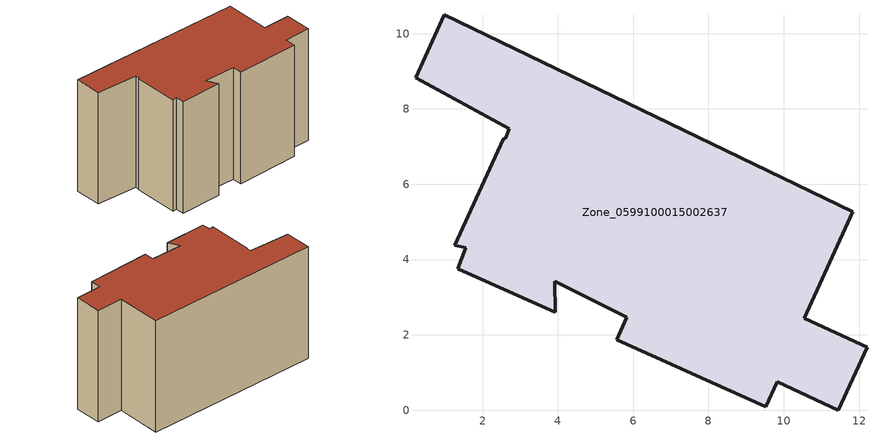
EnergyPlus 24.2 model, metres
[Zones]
Zone_0599100015002637
 floor ground (C_G): 1.26,4.39 2.55,7.19 2.62,7.23 2.71,7.48 0.22,8.83 0.98,10.5 11.83,5.27 10.54,2.44 12.21,1.67 11.45,0 9.82,0.75 9.52,0.09 5.56,1.87 5.83,2.46 3.92,3.43 3.94,2.6 1.34,3.76 1.55,4.31 z0.72
 wall outside (C_F): 9.82,0.75 11.45,0 12.21,1.67 10.54,2.44 11.83,5.27 0.98,10.5 0.22,8.83 2.71,7.48 2.62,7.23 2.55,7.19 1.26,4.39 1.55,4.31 1.34,3.76 3.94,2.6 3.92,3.43 5.83,2.46 5.56,1.87 9.52,0.09 9.82,0.75 z0.72:8.75
 roof outside (C_R): 2.55,7.19 1.26,4.39 1.55,4.31 1.34,3.76 3.94,2.6 3.92,3.43 5.83,2.46 5.56,1.87 9.52,0.09 9.82,0.75 11.45,0 12.21,1.67 10.54,2.44 11.83,5.27 0.98,10.5 0.22,8.83 2.71,7.48 2.62,7.23 z8.75
[BUILDING]
Pand.0599100015002637: North Axis=0; Terrain=City; Loads Convergence Tolerance Value=0.04; Temperature Convergence Tolerance Value=0.4; Solar Distribution=FullExterior; Maximum Number of Warmup Days=25; Minimum Number of Warmup Days=1
[Site:Location]
Rotterdam.The.Hague.AP_ZH_NLD Design_Conditions: Latitude=51.96; Longitude=4.45; Time Zone=1; Elevation=-4.5
[SITE:GROUNDTEMPERATURE:BUILDINGSURFACE]
18, 18, 18, 18, 18, 18, 18, 18, 18, 18, 18, 18
[MATERIAL] Thermal Absorptance=0.9; Solar Absorptance=0.7; Visible Absorptance=0.7
Name | Roughness | Thickness | Conductivity | Density | Specific Heat
G.TC.1965-1974 | MediumSmooth | 0.15 | 0.882353 | 540 | 1210
F.TC.1965-1974 | Rough | 0.3 | 0.697674 | 1920 | 840
R.TC.1965-1974 | MediumRough | 0.2 | 0.232558 | 1500 | 1000
[CONSTRUCTION]
C_G: G.TC.1965-1974
C_F: F.TC.1965-1974
C_R: R.TC.1965-1974
[ZONE]
Zone_0599100015002637: Type=1; Multiplier=1; Ceiling Height=Autocalculate; Volume=Autocalculate; Floor Area=autocalculate; Part of Total Floor Area=Yes
[ZONEINFILTRATION:DESIGNFLOWRATE]
Infil_Zone_0599100015002637: Zone or ZoneList or Space or SpaceList=Zone_0599100015002637; Schedule=AlwaysOn; Design Flow Rate Calculation Method=Flow/Area; Flow Rate per Floor Area=0.003; Constant Term Coefficient=1; Temperature Term Coefficient=0; Velocity Term Coefficient=0; Velocity Squared Term Coefficient=0
[HVACTEMPLATE:ZONE:IDEALLOADSAIRSYSTEM]
Zone_0599100015002637: Maximum Heating Supply Air Temperature=50; Minimum Cooling Supply Air Temperature=13; Maximum Heating Supply Air Humidity Ratio=0.0156; Minimum Cooling Supply Air Humidity Ratio=0.0077; Heating Limit=NoLimit; Cooling Limit=NoLimit; Dehumidification Control Type=ConstantSensibleHeatRatio; Cooling Sensible Heat Ratio=0.7; Dehumidification Setpoint=60; Humidification Control Type=None; Humidification Setpoint=30; Outdoor Air Method=None; Outdoor Air Flow Rate per Person=0.00944; Outdoor Air Flow Rate per Zone Floor Area=0; Outdoor Air Flow Rate per Zone=0; Demand Controlled Ventilation Type=None; Outdoor Air Economizer Type=NoEconomizer; Heat Recovery Type=None; Sensible Heat Recovery Effectiveness=0.7; Latent Heat Recovery Effectiveness=0.65
[ZONECONTROL:THERMOSTAT]
ThermostatControl_Zone_0599100015002637: Zone or ZoneList=Zone_0599100015002637; Control Type Schedule=DualSetpointControlType; Control 1=Thermostat_Zone_0599100015002637; Temperature Difference Between Cutout And Setpoint=0
[THERMOSTATSETPOINT:DUALSETPOINT]
Thermostat_Zone_0599100015002637: Heating Setpoint Temperature Schedule=HeatingSetpoint_Zone_0599100015002637; Cooling Setpoint Temperature Schedule=CoolingSetpoint_Zone_0599100015002637
[SCHEDULE:COMPACT]
HeatingSetpoint_Zone_0599100015002637: Through: 12/31, For: AllDays, Until: 24:00, 21
CoolingSetpoint_Zone_0599100015002637: Through: 12/31, For: AllDays, Until: 24:00, 24
DualSetpointControlType: Through: 12/31, For: AllDays, Until: 24:00, 4
AlwaysOn: Through: 12/31, For: AllDays, Until: 24:00, 1
